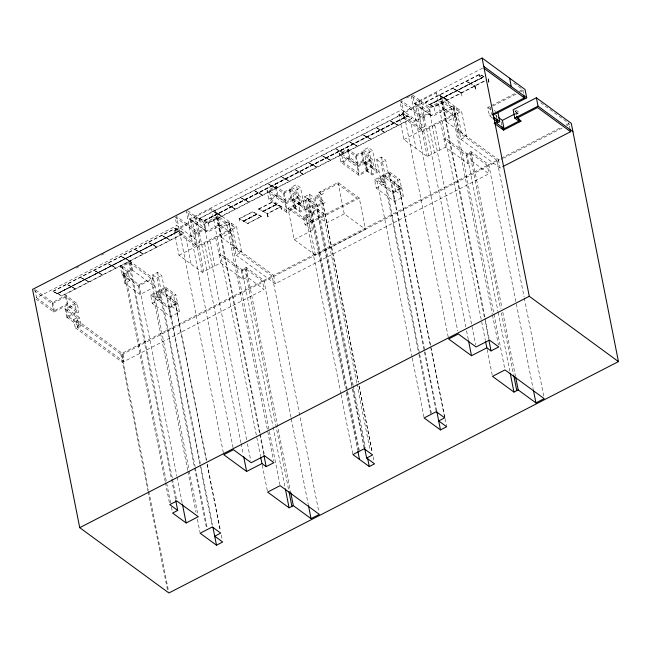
<?xml version="1.0" encoding="UTF-8"?>
<svg xmlns="http://www.w3.org/2000/svg" width="651" height="651" viewBox="0 0 651 651"><rect width="100%" height="100%" fill="white"/><g stroke="black" fill="none" stroke-linecap="round" stroke-linejoin="round"><path stroke-width="0.49" stroke-dasharray="3.25 2.44" d="M76.257 268.074L78.95 266.682M101.434 255.111L104.127 253.727M406.729 97.984L409.373 96.625M34.894 289.361L36.546 297.719L176.82 225.523L199.702 242.278L195.471 244.45L190.507 219.371L211.477 208.58L236.687 227.044L241.651 252.124L236.012 255.021L231.048 229.941M216.612 212.34L221.576 237.42L230.739 232.708L219.533 224.497L206.139 231.39L204.487 223.033L187.683 210.721L189.335 219.086L401.683 109.791L424.566 126.546L420.334 128.719L415.371 103.639L436.341 92.849L461.551 111.313L466.515 136.393L460.875 139.29L455.912 114.21M441.476 96.608L446.44 121.688L455.602 116.977L444.397 108.766L431.003 115.658L429.351 107.301L412.539 94.989L414.199 103.354L483.278 67.802M53.008 291.192L175.143 228.33L183.964 233.221L61.837 296.075L53.081 291.445L57.402 293.731L179.53 230.877L175.143 228.33M53.081 291.445L175.209 228.591L175.567 230.853L175.209 228.591M77.632 327.803L81.155 325.996L79.503 317.631L75.98 319.446L77.632 327.803L123.853 361.655L264.127 289.459L247.323 277.147L243.092 279.328L220.681 262.914L202.355 272.346L179.009 255.257L174.045 230.169L193.778 220.014L205.919 228.908L186.186 239.063L191.15 264.143M236.012 255.021L275.235 283.746L488.991 173.727L472.187 161.415L467.955 163.596L445.544 147.183L427.219 156.614L403.872 139.526L398.908 114.438L418.642 104.282L430.783 113.176L411.05 123.332L416.013 148.412M199.572 218.646L203.893 220.933L407.445 116.171L403.124 113.884L199.572 218.646L199.987 220.73L199.507 218.386L403.05 113.624L411.88 118.515L208.328 223.277L204.007 220.99L407.485 115.968L411.88 118.515M425.347 102.15L479.624 74.214L484.124 76.818L429.847 104.754L425.347 102.15L425.949 104.583M425.42 102.41L479.697 74.466L484.018 76.761L429.733 104.697L425.713 102.402M403.238 113.966L403.482 116.147L403.05 113.624M479.697 74.466L480.047 76.737L479.624 74.214M57.329 293.479L179.464 230.617M57.516 293.788L179.643 230.934M199.507 218.386L203.828 220.673L407.371 115.911M429.668 104.437L483.945 76.501M484.059 76.558L429.774 104.494L434.168 107.041L486.753 79.975M204.007 220.99L407.559 116.228M183.891 232.96L179.57 230.674L57.443 293.536L61.764 295.823L183.964 233.221M129.842 280.557L121.908 274.746L120.256 266.389L130.119 261.303L153.465 278.4L138.484 286.115L123.08 274.828L128.19 272.199L129.842 280.557L124.732 283.185L123.08 274.828M204.487 223.033L217.882 216.14L229.087 224.343L230.739 232.708M295.725 207.994L291.583 187.089L296.343 184.648L300.542 187.724L304.684 208.621L299.924 211.07L295.725 207.994L286.912 212.527L268.7 199.198L267.048 190.833L276.032 186.21L283.974 192.021L285.626 200.378L291.615 197.294L307.028 208.58L300.152 212.12L295.017 208.353L293.129 198.946M367.799 170.896L363.657 149.999L368.417 147.549L372.616 150.625L376.758 171.522L371.998 173.972L367.799 170.896L358.986 175.436L340.774 162.099L339.122 153.742L348.106 149.112L356.048 154.922L357.7 163.287L363.697 160.203L379.102 171.482L372.226 175.021L367.091 171.262L365.439 162.896M429.351 107.301L442.745 100.409L453.95 108.611L455.602 116.977M35.699 289.947L52.633 302.349L66.028 295.456L77.233 303.667L78.885 312.024L69.022 317.102L67.362 308.745L77.233 303.667M165.232 481.683L122.6 266.34L129.647 262.719L151.122 278.441L189.026 469.851M233.05 447.725L186.267 211.453L204.015 224.44L217.401 217.548L226.743 224.383L273.526 460.656M269.392 190.792L275.56 187.618L283.494 193.428L285.154 201.794L291.143 198.71L299.55 204.862L287.384 211.119L271.044 199.149L269.392 190.792L285.732 202.762L287.384 211.119M341.466 153.693L347.634 150.519L355.568 156.338L357.228 164.695L363.217 161.611L371.623 167.763L359.466 174.02L343.118 162.058L341.466 153.693L357.806 165.663L359.466 174.02M411.937 96.307L428.871 108.709L442.265 101.816L451.607 108.652L492.27 314.026M203.934 220.73L208.255 223.016L411.806 118.254M434.958 111.093L434.014 106.829L486.679 79.723M488.12 78.983L488.779 82.327M208.466 223.057L209.117 227.329M447.611 99.969L443.347 97.512L447.668 99.798L448.441 104.152M461.364 92.898L462.186 97.08M474.929 85.916L475.58 90.188L474.929 85.916L470.486 83.548L474.807 85.834L475.759 90.09M34.3 290.68L52.161 303.765L65.556 296.864L74.889 303.708L76.541 312.065L66.679 317.143L65.019 308.786L74.889 303.708M121.908 274.746L131.779 269.669L155.117 286.765L140.144 294.472L124.732 283.185M268.7 199.198L277.692 194.568L285.626 200.378M340.774 162.099L349.766 157.477L357.7 163.287M283.974 192.021L289.964 188.936L300.233 196.456L301.893 204.821L300.477 205.545L296.343 184.648M356.048 154.922L362.037 151.838L372.307 159.365L373.967 167.722L372.559 168.446L368.417 147.549M36.546 297.719L54.293 310.714L67.68 303.822L78.885 312.024M271.044 199.149L277.212 195.975L285.154 201.794M343.118 162.058L349.286 158.885L357.228 164.695M170.627 503.085L125.423 274.787L130.534 272.159L171.392 478.526M283.494 193.428L289.483 190.344L297.889 196.504L299.55 204.862M355.568 156.338L361.565 153.254L369.963 159.405L371.623 167.763M35.951 299.037L53.813 312.122L67.208 305.229L76.541 312.065M226.743 224.383L218.988 228.379L219.924 229.062L229.087 224.343M451.607 108.652L443.852 112.647L444.788 113.331L453.95 108.611M239.072 218.687L252.645 211.705L256.966 213.992L243.466 221.234L239.072 218.687L243.466 221.234M239.674 221.12L239.145 218.948L252.718 211.957L257.039 214.244M258.634 208.938L272.208 201.948L276.529 204.235L263.028 211.477L258.634 208.938L263.028 211.477M258.707 209.191L272.281 202.209L276.602 204.495M291.583 187.089L295.782 190.173L300.542 187.724M363.657 149.999L367.864 153.075L372.616 150.625M243.393 220.974L256.966 213.992M243.507 221.031L257.08 214.049L261.393 216.335L247.901 223.578L243.507 221.031L247.901 223.578M262.955 211.225L276.529 204.235M243.58 221.291L257.145 214.301L261.466 216.588M263.069 211.282L276.642 204.292L280.955 206.579L267.463 213.821L263.069 211.282L267.463 213.821M263.142 211.534L276.708 204.552L281.029 206.839M179.009 255.257L197.343 245.818L192.37 220.738L190.507 219.371M403.872 139.526L422.198 130.086L417.234 105.006L415.371 103.639M174.045 230.169L197.391 247.266L236.687 227.044M398.908 114.438L422.255 131.535L461.551 111.313M285.732 202.762L297.889 196.504M357.806 165.663L369.963 159.405M247.828 223.317L261.393 216.335M267.048 190.833L285.252 204.17L300.233 196.456M339.122 153.742L357.334 167.071L372.307 159.365M267.309 213.609L268.253 217.873L267.309 213.609L280.955 206.579M280.996 206.709L281.647 210.981M152.277 303.358L161.09 298.825L156.891 295.749L152.749 274.852L157.509 272.403L161.708 275.479L165.85 296.376L167.258 295.652L165.606 287.294L150.625 295.001L152.277 303.358L170.489 316.695L179.473 312.073L177.821 303.708L169.887 297.898L175.876 294.813L177.528 303.171L171.538 306.255L169.887 297.898M304.66 196.667L309.412 194.218L313.619 197.294L316.101 209.834L311.341 212.283L307.142 209.207L304.66 196.667L308.859 199.743L311.341 212.283M376.262 188.082L385.075 183.549L380.868 180.473L376.734 159.568L381.486 157.119L385.693 160.195L389.827 181.1L391.243 180.376L389.583 172.01L374.602 179.725L376.262 188.082L394.473 201.419L403.457 196.789L401.805 188.432L393.863 182.622L399.852 179.538L401.512 187.895L395.523 190.979L393.863 182.622M125.423 274.787L138.964 284.699L151.122 278.441M356.732 382.788L319.014 192.314L338.048 182.516L359.295 198.075L365.504 229.429L315.45 255.184L294.211 239.625L288.002 208.279L307.736 198.116L317.542 205.301L353.086 384.79M73.636 319.486L77.16 317.672L78.812 326.037L75.288 327.852L73.636 319.486L121.721 354.705L148.574 490.284M492.644 118.173L489.471 115.845L487.811 107.48L490.496 106.105M491.391 105.641L515.551 93.207M519.132 91.368L522.704 89.529L523.445 93.239M152.749 274.852L156.956 277.928L161.708 275.479M308.859 199.743L313.619 197.294M352.207 385.229L314.897 196.765L320.886 193.681L319.014 192.314M376.734 159.568L380.933 162.644L385.693 160.195M516.105 94.086L490.154 107.439L491.448 113.941M520.58 91.783L525.048 89.48M312.293 221.006L307.158 217.247L305.498 208.881L312.374 205.35L324.979 214.578M307.142 209.207L311.894 206.758L316.101 209.834M489.471 115.845L491.261 114.926M317.542 205.301L322.831 202.575L358.367 382.072M294.211 239.625L312.537 230.194L305.067 224.725L303.415 216.368L310.633 212.649L305.498 208.881M187.708 470.421L152.969 294.96L165.126 288.702L173.532 294.854L206.302 460.347M340.888 393.774L305.758 216.319L317.037 210.517L323.571 215.302M412.083 357.139L376.945 179.684L389.111 173.426L397.509 179.578L444.495 416.843M307.158 217.247L314.026 213.707L326.631 222.943L344.257 213.87L365.504 229.429M156.891 295.749L161.651 293.3L165.85 296.376M380.868 180.473L385.628 178.024L389.827 181.1M515.454 113.632L517.195 112.737L517.561 114.592M515.429 114.812L519.539 112.696L515.454 109.702M305.067 224.725L356.951 198.116L337.576 183.932L321.358 192.273L323.287 193.681L317.297 196.765L325.175 202.534L317.07 206.709L307.264 199.531L290.346 208.239L309.721 222.422M288.002 208.279L309.241 223.83L359.295 198.075M200.305 463.447L167.543 297.938L173.532 294.854M436.715 410.976L391.52 182.662L397.509 179.578M206.473 460.273L175.477 303.748L169.309 306.922L152.969 294.96M243.092 279.328L241.44 270.971L219.029 254.557L220.437 253.833L241.912 269.555L246.143 267.382L263.883 280.369L291.127 417.95M444.861 417.771L399.462 188.473L393.294 191.646L376.945 179.684M467.955 163.596L466.303 155.239L443.892 138.826L445.3 138.102L466.775 153.823L471.007 151.65L488.746 164.638L533.161 388.948M150.625 295.001L168.837 308.338L177.821 303.708M241.44 270.971L245.671 268.79L262.475 281.102L264.127 289.459M374.602 179.725L392.813 193.054L401.805 188.432M466.303 155.239L470.527 153.058L487.339 165.37L488.991 173.727M262.475 281.102L122.201 353.298L123.853 361.655L123.137 353.981L75.98 319.446M263.883 280.369L272.167 276.114L318.949 512.386M272.167 276.114L232.952 247.388L234.36 246.664L273.575 275.381L487.339 165.37M488.746 164.638L497.03 160.382L524.104 297.011M497.03 160.382L457.808 131.657L459.224 130.932L498.438 159.65L500.245 158.722M501.148 158.258L561.699 127.091M566.215 124.772L568.925 123.373L569.845 128.019M121.721 354.705L502.67 158.641M503.573 158.177L562.244 127.978M566.761 125.651L571.269 123.332M460.875 139.29L500.09 168.015L501.905 167.079M429.847 104.754L434.168 107.041M339.635 150.894L344.029 153.433L335.2 148.542L339.594 151.089M285.358 178.83L289.744 181.369L280.923 176.486L285.317 179.025M271.784 185.812L276.179 188.351L267.349 183.468L271.744 186.007M217.507 213.748L221.893 216.287L213.072 211.404L217.467 213.943M166.005 237.664L170.391 240.203L161.57 235.312L165.964 237.859M111.72 265.6L116.114 268.139L107.293 263.256L111.679 265.795M513.842 83.035L521.093 88.349M540.729 102.728L568.925 123.373M514.746 110.947L517.195 112.737M494.125 110.344L495.712 111.508M487.811 107.48L491.782 110.393M495.671 115.43L497.161 116.529M452.201 106.227L459.207 111.354L422.727 130.127L412.457 122.608M446.44 121.688L466.515 136.393M429.375 113.901L432.638 116.293L453.609 105.495L458.581 130.582M414.199 103.354L431.003 115.658M420.334 128.719L422.198 130.086M389.583 172.01L399.852 179.538M401.512 187.895L386.108 176.616L379.232 180.148L384.367 183.907L382.715 175.55M372.559 168.446L376.758 171.522M391.52 182.662L399.462 188.473M395.523 190.979L403.457 196.789M314.897 196.765L322.831 202.575M300.477 205.545L304.684 208.621M305.758 216.319L312.293 221.112M303.415 216.368L310.885 221.836M227.337 221.958L234.344 227.085L197.863 245.858L187.594 238.339M221.576 237.42L241.651 252.124M204.512 229.632L207.783 232.025L228.753 221.226L233.717 246.314M189.335 219.086L206.139 231.39M195.471 244.45L197.343 245.818M165.606 287.294L175.876 294.813M177.528 303.171L162.123 291.892L155.247 295.424L160.39 299.191L158.73 290.826M167.543 297.938L175.477 303.748M122.6 266.34L130.534 272.159M120.256 266.389L128.19 272.199M171.538 306.255L179.473 312.073M67.362 308.745L79.503 317.631M65.019 308.786L77.16 317.672M69.022 317.102L81.155 325.996M66.679 317.143L78.812 326.037M75.288 327.852L122.445 362.379M515.641 110.637L516.56 115.276M501.164 122.014L501.905 125.724M496.119 115.154L496.672 117.937M488.299 78.885L489.072 82.319M488.234 79.064L488.901 82.408M498.438 159.65L500.09 168.015M524.267 297.955L543.845 396.703M479.641 74.645L480.047 76.737M471.007 151.65L501.994 308.167M502.784 312.154L515.421 375.961M470.527 153.058L472.187 161.415M469.599 152.375L500.586 308.891M501.376 312.879L513.615 374.691M466.775 153.823L497.966 311.341M498.161 312.342L509.806 371.16M456.416 107.553L461.38 132.633M453.015 107.928L493.735 313.098M493.938 314.099L504.794 368.93M492.465 315.019L498.389 344.924M442.745 100.409L444.397 108.766M442.265 101.816L484.905 317.151M485.101 318.152L489.251 339.09M440.54 95.925L484.32 317.021M485.109 321.008L488.657 338.951M441.329 101.133L442.989 109.49M436.341 92.849L485.369 340.473M487.143 349.449L492.278 375.367M440.581 122.103L445.544 147.183M434.762 125.098L439.726 150.178M428.871 108.709L475.653 344.981M429.473 127.816L434.445 152.895M421.01 100.742L465.774 326.818M466.564 330.806L468.338 339.773M419.594 101.466L424.566 126.546M423.663 130.81L428.627 155.89M422.255 131.535L427.219 156.614M411.131 95.721L457.718 330.993M448.222 336.982L401.439 100.71L424.314 117.457L422.906 118.181L400.031 101.434L401.683 109.791M403.124 113.884L403.482 116.147M445.056 418.764L446.635 426.739M389.111 173.426L424.249 350.873M424.444 351.874L436.284 411.692M392.813 193.054L394.473 201.419M381.486 157.119L385.628 178.024M384.35 175.868L419.488 353.322M419.683 354.323L431.532 414.142M380.933 162.644L418.78 353.688M418.984 354.689L430.824 414.5M412.286 358.131L424.127 417.95M367.864 153.075L371.998 173.972M365.211 161.855L366.863 170.212M364.503 162.213L366.155 170.578M362.037 151.838L363.697 160.203M361.565 153.254L363.217 161.611M357.334 167.071L358.986 175.436M348.106 149.112L349.766 157.477M347.634 150.519L349.286 158.885M338.048 182.516L344.257 213.87M359.157 386.059L372.388 452.868M373.178 456.856L374.162 461.844M320.43 191.589L358.205 382.145M358.994 386.133L372.217 452.941M356.927 383.789L370.159 450.582M353.281 385.783L365.52 447.611M352.997 389.217L364.65 448.051M317.037 210.517L352.167 387.972M352.37 388.972L364.21 448.783M312.374 205.35L314.026 213.707M309.412 194.218L311.894 206.758M312.277 212.967L347.414 390.421M347.61 391.422L359.45 451.233M311.569 213.333L346.706 390.787M346.902 391.78L358.75 451.599M307.736 198.116L345.453 388.598M346.242 392.586L357.692 450.402M306.328 198.848L312.537 230.194M309.241 223.83L315.45 255.184M341.091 394.775L352.932 454.593M295.782 190.173L299.924 211.07M292.429 199.312L294.081 207.669M289.964 188.936L291.615 197.294M289.483 190.344L291.143 198.71M285.252 204.17L286.912 212.527M276.032 186.21L277.692 194.568M275.56 187.618L277.212 195.975M267.423 213.691L268.253 217.873M273.575 275.381L275.235 283.746M291.322 418.943L308.297 504.68M246.143 267.382L290.753 492.685M245.671 268.79L247.323 277.147M244.735 268.106L288.556 489.422M241.912 269.555L272.907 426.079M273.103 427.072L285.146 487.884M231.553 223.285L236.516 248.365M229.64 230.674L279.93 484.661M217.882 216.14L219.533 224.497M217.401 217.548L260.042 432.882M260.237 433.883L264.387 454.821M215.676 211.656L259.651 433.745M259.847 434.746L263.801 454.683M216.474 216.864L218.126 225.222M211.477 208.58L260.587 456.595M262.288 465.18L267.415 491.098M215.717 237.835L220.681 262.914M209.899 240.829L214.871 265.909M204.015 224.44L246.648 439.783M247.437 443.77L250.798 460.713M199.694 218.728L200.109 220.819M204.617 243.547L209.581 268.627M196.146 216.474L240.911 442.55M241.106 443.543L243.279 454.512M194.73 217.198L199.702 242.278M198.799 246.542L203.763 271.622M197.391 247.266L202.355 272.346M223.358 452.714L176.576 216.441L199.458 233.188L198.042 233.912L175.168 217.165L176.82 225.523M175.152 228.761L175.567 230.853M207.262 464.261L220.486 531.053M221.275 535.041L222.26 540.021M207.091 464.334L220.315 531.126M201.102 467.418L212.543 525.251M165.126 288.702L199.873 464.163M200.069 465.156L212.112 525.967M168.837 308.338L170.489 316.695M157.509 272.403L161.651 293.3M160.374 291.152L195.113 466.612M195.308 467.605L207.352 528.417M156.956 277.928L194.405 466.97M194.608 467.971L206.448 527.782M152.529 277.717L154.189 286.082M189.221 470.852L197.904 514.713M187.911 471.414L196 512.288M197.383 519.27L199.947 532.225M138.964 284.699L176.86 476.117M177.064 477.11L182.386 504.029M138.484 286.115L140.144 294.472M131.054 261.987L132.706 270.352M130.119 261.303L131.779 269.669M129.647 262.719L172.279 478.054M172.482 479.055L176.624 499.984M128.711 262.036L130.363 270.393M171.595 479.518L175.542 499.455M171.416 507.072L172.401 512.06M165.435 482.676L169.382 502.621M123.959 274.372L125.619 282.737M121.664 265.657L123.316 274.022M148.77 491.285L168.707 591.971M120.793 354.022L147.867 490.773M148.062 491.765L167.576 590.294M66.028 295.456L67.68 303.822M65.556 296.864L67.208 305.229M65.954 309.469L67.606 317.826M52.633 302.349L54.293 310.714M52.161 303.765L53.813 312.122M193.306 221.421L176.388 230.129L186.658 237.656L203.576 228.949L193.306 221.421M418.17 105.69L401.252 114.397L411.522 121.924L428.439 113.217L418.17 105.69M470.372 83.483L466.051 81.196L470.372 83.483M456.807 90.473L452.486 88.186L456.807 90.473M461.233 92.816L456.912 90.53L461.233 92.816M443.233 97.455L438.912 95.168L443.233 97.455M393.806 122.893L389.485 120.606L393.806 122.893M398.233 125.244L393.912 122.958L398.233 125.244M380.233 129.883L375.912 127.596L380.233 129.883M384.668 132.226L380.347 129.94L384.668 132.226M366.668 136.865L362.347 134.578L366.668 136.865M371.094 139.208L366.773 136.922L371.094 139.208M353.094 143.847L348.773 141.56L353.094 143.847M357.521 146.19L353.2 143.904L357.521 146.19M325.956 157.819L321.635 155.532L325.956 157.819M330.382 160.162L326.061 157.876L330.382 160.162M312.382 164.801L308.061 162.514L312.382 164.801M316.817 167.144L312.496 164.858L316.817 167.144M298.817 171.783L294.496 169.496L298.817 171.783M303.244 174.126L298.923 171.84L303.244 174.126M258.105 192.737L253.784 190.45L258.105 192.737M262.532 195.08L258.211 192.794L262.532 195.08M244.532 199.719L240.211 197.432L244.532 199.719M248.967 202.07L244.646 199.784L248.967 202.07M230.967 206.709L226.646 204.422L230.967 206.709M235.393 209.052L231.072 206.766L235.393 209.052M152.318 244.589L147.997 242.302L152.318 244.589M156.753 246.932L152.432 244.646L156.753 246.932M138.753 251.571L134.431 249.284L138.753 251.571M143.179 253.914L138.858 251.628L143.179 253.914M125.179 258.553L120.858 256.266L125.179 258.553M129.614 260.896L125.293 258.61L129.614 260.896M98.041 272.525L93.72 270.238L98.041 272.525M102.476 274.868L98.155 272.582L102.476 274.868M84.467 279.507L80.154 277.22L84.467 279.507M88.902 281.85L84.581 279.564L88.902 281.85M70.902 286.489L66.581 284.202L70.902 286.489M75.329 288.841L71.008 286.554L75.329 288.841"/><path stroke-width="0.98" d="M492.709 115.341L526.708 97.845L525.048 89.48L482.098 58.029L32.55 289.402L79.731 527.668L168.902 592.971L618.45 361.598L571.269 123.332L536.375 97.772L513.11 109.75L514.77 118.108L518.855 121.102L504.045 128.719L496.575 123.251L499.748 121.615L498.096 113.258M492.156 114.462L524.364 97.886L523.811 95.103M496.851 118.873L497.405 121.656L494.231 123.291L503.573 130.127L521.199 121.053L517.114 118.067L516.739 116.204M498.658 117.619L502.393 120.354L514.583 114.08M514.77 118.108L538.027 106.137L572.929 131.689M517.114 118.067L537.555 107.545L570.585 131.73L502.808 166.615M79.731 527.668L529.279 296.295L618.45 361.598M246.631 471.454L261.962 463.569L266.169 466.645L273.916 462.658L264.583 455.814L251.188 462.706L233.449 449.719L223.757 454.707L246.631 471.454L243.669 456.506M471.495 355.723L486.826 347.837L491.025 350.913L498.78 346.926L489.446 340.082L476.052 346.975L458.312 333.987L448.62 338.976L471.495 355.723L468.533 340.774M177.715 510.425L172.605 513.053L186.137 522.973L198.303 516.707L176.82 500.985L169.773 504.615L177.715 510.425L175.737 500.456M366.627 458.027L372.616 454.943L364.21 448.783L352.932 454.593L369.272 466.555L374.561 463.837L366.627 458.027L364.65 448.051M216.49 545.196L222.658 542.014L214.716 536.204L220.713 533.12L212.307 526.968L200.15 533.226L216.49 545.196L212.942 527.237M289.093 507.821L293.324 505.648L311.064 518.644L319.348 514.38L280.125 485.654L267.618 492.099L289.093 507.821L285.341 488.885M440.467 429.912L446.635 426.739L438.701 420.928L444.69 417.844L436.284 411.692L424.127 417.95L440.467 429.912L436.919 411.953M513.956 392.089L518.18 389.916L535.928 402.912L544.203 398.648L504.989 369.923L492.473 376.368L513.956 392.089L510.205 373.153M483.75 66.386L526.708 97.845M484.084 68.388L524.364 97.886M493.401 116.968L499.748 121.615M493.442 118.751L497.405 121.656M570.032 128.947L570.585 131.73M536.375 97.772L538.027 106.137M519.229 118.995L519.783 121.786M518.302 118.311L518.855 121.102M509.643 78.201L511.295 86.559M502.393 120.354L504.045 128.719M503.02 127.344L503.573 130.127M502.084 126.66L502.637 129.443M482.098 58.029L529.279 296.295M533.356 389.949L535.928 402.912M515.616 376.953L518.18 389.916M513.81 375.684L516.772 390.641M488.86 339.944L491.025 350.913M485.646 341.856L486.826 347.837M367.693 458.581L369.272 466.555M357.887 451.403L359.466 459.378M308.493 505.681L311.064 518.644M290.753 492.685L293.324 505.648M288.954 491.415L291.908 506.372M263.997 455.676L266.169 466.645M260.782 457.588L261.962 463.569M182.386 504.029L186.137 522.973"/></g></svg>
